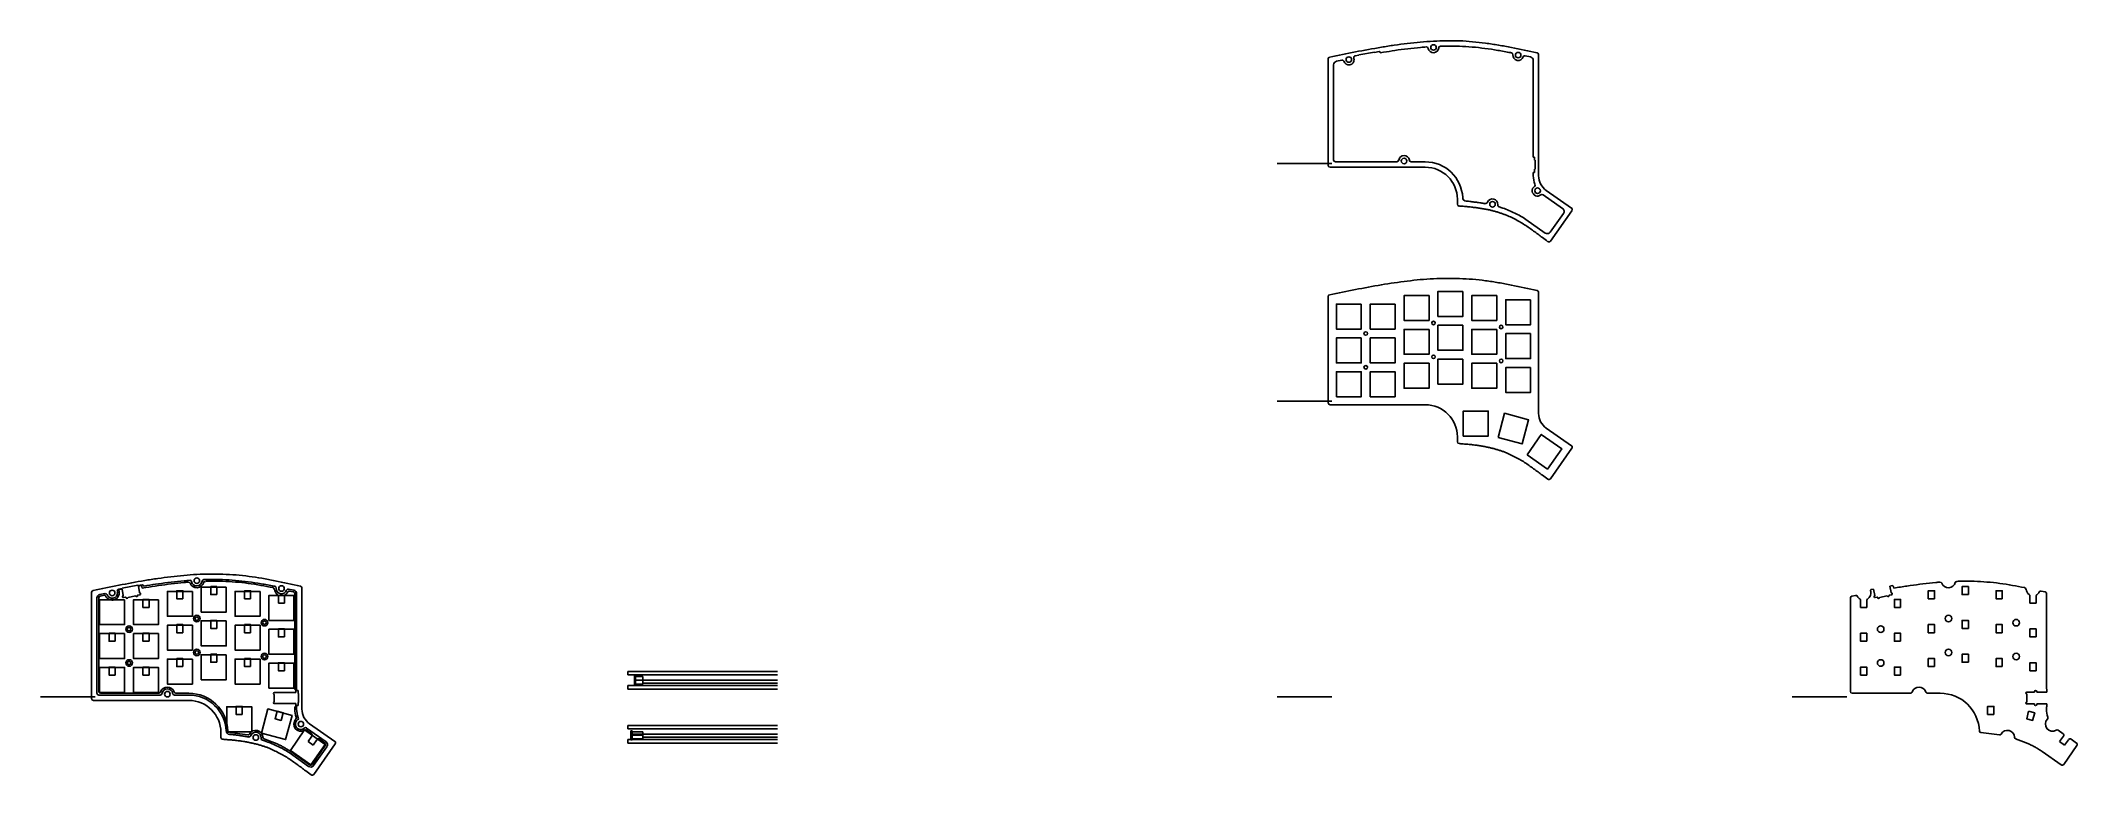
# Model space of a CAD drawing. Extents: x -31 to 1112, y -44 to 368.
import ezdxf

# ---------------------------------------------------------------- set-up
doc = ezdxf.new("R2010")
doc.units = 0
doc.layers.add('mid', color=191, linetype='Continuous', plot=False)
doc.layers.add('top', color=241, linetype='Continuous', plot=False)
doc.layers.add('pcb', color=82, linetype='Continuous')

msp = doc.modelspace()

# ---------------------------------------------------------------- linework, layer by layer
for p, q in [((298.8, 14.3), (382.7, 14.3)), ((298.8, 14.3), (298.8, 12.3)), ((298.8, 12.3), (382.7, 12.3)), ((303.2, 11.8), (302.6, 11.8)), ((302.6, 11.8), (302.6, 6.8)), ((303.2, 11.8), (303.2, 6.8)), ((307.3, 11.4), (303.2, 11.4)), ((307.3, 11.4), (307.3, 7.2)), ((298.8, 6.3), (382.7, 6.3)), ((298.8, 6.3), (298.8, 4.3)), ((298.8, 4.3), (382.7, 4.3)), ((303.2, 6.8), (302.6, 6.8)), ((307.3, 9.3), (303.2, 9.3)), ((307.3, 7.2), (303.2, 7.2)), ((307.3, 9.3), (382.7, 9.3)), ((307.3, 9.3), (307.3, 7.7)), ((307.3, 7.7), (382.7, 7.7)), ((298.8, -16), (382.7, -16)), ((298.8, -16), (298.8, -18)), ((298.8, -18), (382.7, -18)), ((301.3, -19.1), (300.5, -19.1)), ((300.5, -19.1), (300.5, -24.1)), ((301.3, -19.1), (301.3, -24.1)), ((307.3, -19.6), (301.3, -19.6)), ((301.3, -19.6), (301.3, -23.6)), ((307.3, -21), (301.3, -21)), ((307.3, -21.6), (301.3, -21.6)), ((307.3, -19.6), (307.3, -23.6)), ((307.3, -21), (382.7, -21)), ((307.3, -21), (307.3, -22.6)), ((307.3, -22.6), (382.7, -22.6)), ((298.8, -24), (382.7, -24)), ((298.8, -24), (298.8, -26)), ((298.8, -26), (382.7, -26)), ((301.3, -24.1), (300.5, -24.1)), ((307.3, -23.6), (301.3, -23.6))]:
    msp.add_line(p, q)
at = {"layer": 'Defpoints'}
for p, q in [((693.8, 299.2), (663.2, 299.2)), ((693.8, 165.9), (663.2, 165.9)), ((0, 0), (-30.6, 0)), ((693.8, 0), (663.2, 0)), ((982.7, 0), (952.1, 0))]:
    msp.add_line(p, q, dxfattribs=at)
at = {"layer": 'mid'}
for p, q in [((691.8, 298.2), (691.8, 358)), ((694.8, 301.2), (694.8, 354.7)), ((696.4, 356.7), (699.3, 357.3)), ((706.2, 357.9), (706.1, 358.5)), ((706.9, 359.6), (709, 360)), ((708.9, 360.2), (717.7, 361.8)), ((708.9, 360.2), (709, 360)), ((717.7, 361.8), (717.8, 361.6)), ((717.8, 361.6), (720.3, 362.1)), ((720.9, 361.7), (720.9, 361.4)), ((722.8, 361.7), (720.9, 361.4)), ((794.5, 361.3), (794.5, 361.3)), ((802.3, 359.7), (805.2, 359.1)), ((806.8, 302.8), (806.8, 357.1)), ((809.8, 292.4), (809.8, 360.4)), ((692.8, 297.2), (746.2, 297.2)), ((695.8, 300.2), (730.3, 300.2)), ((746.2, 300.2), (738.3, 300.2)), ((807.5, 302.8), (806.8, 302.8)), ((807.5, 301.1), (807.5, 302.8)), ((807.5, 301.1), (807.8, 301.1)), ((807.8, 296.1), (807.8, 301.1)), ((806.8, 292.4), (806.8, 294.3)), ((806.8, 294.3), (807.5, 294.3)), ((807.5, 294.3), (807.5, 296.1)), ((807.5, 296.1), (807.8, 296.1)), ((764.2, 276.4), (764.2, 279.2)), ((812.3, 281.7), (823.2, 274.1)), ((814, 284.2), (828.2, 274.2)), ((802.7, 267.9), (813.5, 260.2)), ((823.7, 271.3), (816.3, 260.7)), ((828.5, 272.8), (816.4, 255.7)), ((-2, -1), (-2, 58.7)), ((2.6, 57.4), (5.5, 58)), ((12.5, 58.6), (12.4, 59.2)), ((13.2, 60.4), (15.2, 60.8)), ((15.2, 61), (24, 62.6)), ((15.2, 61), (15.2, 60.8)), ((24, 62.4), (26.5, 62.8)), ((24, 62.6), (24, 62.4)), ((27.1, 62.4), (27.2, 62.1)), ((29, 62.5), (27.2, 62.1)), ((100.8, 62.1), (100.7, 62.1)), ((108.5, 60.5), (111.4, 59.9)), ((113, 3.6), (113, 57.9)), ((116, -6.9), (116, 61.1)), ((1, 2), (1, 55.5)), ((2, 1), (36.5, 1)), ((52.5, 1), (44.5, 1)), ((113.8, 3.6), (113, 3.6)), ((113.8, 1.8), (113.8, 3.6)), ((113.8, 1.8), (114, 1.8)), ((114, -3.2), (114, 1.8)), ((-1, -2), (52.5, -2)), ((113, -6.9), (113, -4.9)), ((113, -4.9), (113.8, -4.9)), ((113.8, -4.9), (113.8, -3.2)), ((113.8, -3.2), (114, -3.2)), ((70.5, -22.8), (70.5, -20)), ((118.5, -17.5), (129.5, -25.2)), ((120.3, -15.1), (134.5, -25)), ((108.9, -31.3), (119.7, -39)), ((130, -28), (122.5, -38.5)), ((134.7, -26.4), (122.6, -43.6))]:
    msp.add_line(p, q, dxfattribs=at)
for centre in [(750.8, 364.4), (703.3, 357.6), (798.3, 360.1), (734.3, 300.7), (783.9, 276.4), (809.2, 284), (9.5, 58.3), (57, 65.2), (104.5, 60.8), (40.5, 1.5), (90.1, -22.8), (115.4, -15.3)]:
    msp.add_circle(centre, 1.55, dxfattribs=at)
for centre, radius, start, end in [((692.7, 358), 0.989, 101.4165, 180.2261), ((696.8, 354.7), 2, 101.5545, 180), ((699.5, 356.3), 1, 18.7453, 101.3978), ((703.3, 357.6), 3, 198.7453, 5.4692), ((707.1, 358.7), 1, 100.309, 190.309), ((720.4, 361.6), 0.5, 10, 100.309), ((746.8, 363.7), 1, 10.7431, 93.8256), ((750.8, 364.4), 3, 190.7431, 355.2116), ((754.7, 364.1), 1, 92.0242, 175.1462), ((794.3, 360.4), 1, 355.7164, 78.4404), ((798.3, 360.1), 3, 175.7164, 340.9008), ((802, 358.8), 1, 77.7526, 160.9008), ((804.8, 357.1), 2, 0, 77.7526), ((808.8, 360.4), 0.991, 359.8222, 77.7864), ((692.8, 298.2), 1, 180, 270), ((695.8, 301.2), 1, 180, 270), ((730.2, 301.3), 1.07, 271.6377, 355.6799), ((734.3, 300.7), 3, 9.4623, 170.5377), ((738.3, 301.3), 1.07, 184.3201, 268.3623), ((746.2, 279.2), 21, 2.4793, 90), ((746.2, 279.2), 18, 0, 90), ((809.2, 284), 3, 127.1728, 308.1419), ((819.8, 292.4), 13, 180, 201.6198), ((806.8, 287.2), 1, 307.1785, 23.7945), ((819.8, 292.4), 10, 180, 235), ((765.2, 276.4), 1, 179.9483, 266.6287), ((769.2, 280.2), 2.02, 180.8473, 265.205), ((780, 277.9), 1.15, 262.1469, 341.4627), ((783.9, 276.4), 3, 354.7846, 158.1459), ((788, 276), 1.16, 171.6572, 250.3191), ((811.7, 281), 0.932, 50.8586, 137.3378), ((827.7, 273.4), 1, 324.8862, 55), ((822.1, 272.4), 2, 324.8862, 55), ((814.6, 261.9), 2, 234.4959, 324.8862), ((815.6, 256.2), 0.975, 233.4429, 325.4904), ((-1, 58.7), 0.989, 101.4165, 180.2261), ((3, 55.5), 2, 101.5545, 180), ((5.7, 57), 1, 18.7453, 101.3978), ((9.5, 58.3), 3, 198.7453, 5.4692), ((13.4, 59.4), 1, 100.309, 190.309), ((26.6, 62.3), 0.5, 10, 100.309), ((53.1, 64.4), 1, 10.7431, 93.8256), ((57, 65.2), 3, 190.7431, 355.2116), ((61, 64.8), 1, 92.0242, 175.1462), ((100.5, 61.1), 1, 355.7164, 78.4404), ((104.5, 60.8), 3, 175.7164, 340.9008), ((108.3, 59.5), 1, 77.7526, 160.9008), ((111, 57.9), 2, 0, 77.7526), ((115, 61.1), 0.991, 359.8222, 77.7864), ((2, 2), 1, 180, 270), ((36.5, 2.1), 1.07, 271.6377, 355.6799), ((40.5, 1.5), 3, 9.4623, 170.5377), ((44.5, 2.1), 1.07, 184.3201, 268.3623), ((52.5, -20), 21, 2.4793, 90), ((-1, -1), 1, 180, 270), ((52.5, -20), 18, 0, 90), ((126, -6.9), 13, 180, 201.6198), ((126, -6.9), 10, 180, 235), ((71.5, -22.8), 1, 179.9483, 266.6287), ((75.5, -19.1), 2.02, 180.8473, 265.205), ((86.2, -21.4), 1.15, 262.1469, 341.4627), ((90.1, -22.8), 3, 354.7846, 158.1459), ((115.4, -15.3), 3, 127.1728, 308.1419), ((113, -12.1), 1, 307.1785, 23.7945), ((118, -18.2), 0.932, 50.8586, 137.3378), ((94.2, -23.3), 1.16, 171.6572, 250.3191), ((128.3, -26.8), 2, 324.8862, 55), ((133.9, -25.8), 1, 324.8862, 55), ((120.9, -37.4), 2, 234.4959, 324.8862), ((121.8, -43), 0.975, 233.4429, 325.4904)]:
    msp.add_arc(centre, radius, start, end, dxfattribs=at)
at = {"layer": 'mid', "start_tangent": (0.979437, 0.20175), "end_tangent": (0.976725, -0.214496)}
for points in [[(692.6, 359), (707, 361.9), (721.6, 364.5), (728.8, 365.7), (736.1, 366.6), (743.4, 367.4), (750.8, 367.9), (758.1, 368.1), (765.4, 368.1), (772.7, 367.6), (780, 366.8), (787.3, 365.7), (794.5, 364.4), (809, 361.3)], [(-1.2, 59.7), (13.3, 62.6), (27.8, 65.3), (35.1, 66.4), (42.4, 67.4), (49.7, 68.1), (57, 68.7), (64.3, 68.9), (71.7, 68.8), (79, 68.4), (86.3, 67.6), (93.5, 66.5), (100.8, 65.1), (115.2, 62.1)]]:
    msp.add_spline(points, degree=3, dxfattribs=at)
at = {"layer": 'mid'}
for points, knots in [([(722.8, 361.7), (724.9, 362), (729.4, 362.8), (736.4, 363.7), (742.2, 364.3), (745.7, 364.6), (746.8, 364.7)], [30.186103, 30.186103, 30.186103, 30.186103, 36.620146, 43.902708, 51.170313, 54.333836, 54.333836, 54.333836, 54.333836]), ([(754.7, 365.1), (755.8, 365.1), (759.4, 365.2), (765.3, 365.1), (772.5, 364.7), (779.7, 363.9), (786.9, 362.8), (791.8, 361.9), (794.4, 361.4), (794.5, 361.3)], [62.294802, 62.294802, 62.294802, 62.294802, 65.659146, 72.879883, 80.08728, 87.306587, 94.558383, 101.840738, 102.394184, 102.394184, 102.394184, 102.394184]), ([(765.2, 275.5), (765.5, 275.4), (766.7, 275.3), (768.8, 275.2), (771.4, 274.9), (773.9, 274.6), (776.3, 274.3), (778.5, 273.9), (780.7, 273.5), (782.7, 273.1), (784.6, 272.6), (786.5, 272.1), (788.3, 271.5), (790, 270.9), (791.7, 270.3), (793.8, 269.4), (796.3, 268.2), (799.2, 266.6), (801.9, 264.9), (804.5, 263.2), (807.8, 260.8), (811.3, 258.2), (814, 256.2), (815, 255.4)], [1.934065, 1.934065, 1.934065, 1.934065, 2.890518, 5.640183, 8.257717, 10.751879, 13.131436, 15.405142, 17.581696, 19.669703, 21.677629, 23.613751, 25.486123, 27.302539, 29.070515, 30.797289, 34.154533, 37.423652, 40.625857, 43.770548, 46.864366, 52.91598, 56.794192, 56.794192, 56.794192, 56.794192]), ([(769.1, 278.2), (769.1, 278.2), (770, 278.1), (771.7, 277.9), (774.3, 277.6), (776.7, 277.3), (778.6, 277), (779.6, 276.8), (779.8, 276.7)], [5.679432, 5.679432, 5.679432, 5.679432, 5.745669, 8.422937, 10.981737, 13.430934, 15.779272, 16.555594, 16.555594, 16.555594, 16.555594]), ([(787.6, 274.9), (788.3, 274.7), (790.2, 274.1), (793.1, 273), (796.4, 271.5), (799.6, 269.8), (801.7, 268.6), (802.7, 267.9), (802.7, 267.9)], [22.584977, 22.584977, 22.584977, 22.584977, 24.801785, 28.413546, 32.027293, 35.62798, 39.203966, 39.256843, 39.256843, 39.256843, 39.256843]), ([(29, 62.5), (31.2, 62.8), (35.7, 63.5), (42.6, 64.4), (48.5, 65), (52, 65.3), (53, 65.4)], [30.186103, 30.186103, 30.186103, 30.186103, 36.620146, 43.902708, 51.170313, 54.333836, 54.333836, 54.333836, 54.333836]), ([(61, 65.8), (62.1, 65.9), (65.6, 65.9), (71.5, 65.9), (78.7, 65.4), (85.9, 64.6), (93.1, 63.5), (98, 62.6), (100.6, 62.1), (100.8, 62.1)], [62.294802, 62.294802, 62.294802, 62.294802, 65.659146, 72.879883, 80.08728, 87.306587, 94.558383, 101.840738, 102.394184, 102.394184, 102.394184, 102.394184]), ([(75.3, -21.1), (75.3, -21.1), (76.2, -21.2), (78, -21.3), (80.5, -21.6), (83, -22), (84.8, -22.3), (85.8, -22.5), (86.1, -22.5)], [5.679432, 5.679432, 5.679432, 5.679432, 5.745669, 8.422937, 10.981737, 13.430934, 15.779272, 16.555594, 16.555594, 16.555594, 16.555594]), ([(71.4, -23.8), (71.7, -23.8), (73, -23.9), (75.1, -24.1), (77.7, -24.3), (80.1, -24.6), (82.5, -24.9), (84.8, -25.3), (86.9, -25.7), (88.9, -26.2), (90.9, -26.6), (92.8, -27.2), (94.5, -27.7), (96.3, -28.3), (97.9, -29), (100, -29.9), (102.5, -31.1), (105.4, -32.7), (108.1, -34.3), (110.7, -36.1), (114.1, -38.5), (117.5, -41.1), (120.2, -43.1), (121.2, -43.8)], [1.934065, 1.934065, 1.934065, 1.934065, 2.890518, 5.640183, 8.257717, 10.751879, 13.131436, 15.405142, 17.581696, 19.669703, 21.677629, 23.613751, 25.486123, 27.302539, 29.070515, 30.797289, 34.154533, 37.423652, 40.625857, 43.770548, 46.864366, 52.91598, 56.794192, 56.794192, 56.794192, 56.794192]), ([(93.8, -24.4), (94.6, -24.6), (96.4, -25.2), (99.4, -26.3), (102.6, -27.8), (105.8, -29.4), (107.9, -30.7), (108.9, -31.3), (108.9, -31.3)], [22.584977, 22.584977, 22.584977, 22.584977, 24.801785, 28.413546, 32.027293, 35.62798, 39.203966, 39.256843, 39.256843, 39.256843, 39.256843])]:
    msp.add_open_spline(points, degree=3, knots=knots, dxfattribs=at)
at = {"layer": 'pcb'}
for p, q in [((13.4, 59.2), (13.3, 59.7)), ((13.7, 60.3), (15.1, 60.5)), ((15.1, 60.5), (15.7, 56.9)), ((25.1, 57.3), (24, 57.1)), ((24.3, 62.1), (25.6, 62.4)), ((24.3, 62.1), (24.9, 58.5)), ((26.2, 62), (26.3, 61)), ((28.2, 61.3), (26.3, 61)), ((61.8, 64.8), (62.5, 64.9)), ((99.8, 61.3), (99.7, 61.3)), ((109.1, 59.3), (111.2, 58.9)), ((112, 4.2), (112, 57.9)), ((996.1, 59.2), (996, 59.7)), ((996.4, 60.3), (997.7, 60.5)), ((997.7, 60.5), (998.4, 56.9)), ((1007.8, 57.3), (1006.6, 57.1)), ((1006.9, 62.1), (1008.3, 62.4)), ((1006.9, 62.1), (1007.6, 58.5)), ((1008.8, 62), (1009, 61)), ((1010.9, 61.3), (1009, 61)), ((1044.5, 64.8), (1045.2, 64.9)), ((1082.5, 61.3), (1082.4, 61.3)), ((1091.7, 59.3), (1093.9, 58.9)), ((1094.7, 4.4), (1094.7, 57.9)), ((2, 3), (2, 55.5)), ((2.8, 56.5), (5.3, 57)), ((17.1, 55.9), (15.9, 55.7)), ((18.5, 55.8), (22.6, 56.6)), ((102.8, 52.6), (102.8, 56.6)), ((102.8, 52.6), (106.2, 52.6)), ((106.2, 52.6), (106.2, 56.6)), ((984.7, 3), (984.7, 55.5)), ((985.5, 56.5), (987.6, 56.9)), ((990.4, 54.2), (990.4, 50.2)), ((990.4, 50.2), (993.9, 50.2)), ((993.9, 50.2), (993.9, 54.2)), ((999.7, 55.9), (998.6, 55.7)), ((1001.2, 55.8), (1005.2, 56.6)), ((1085.4, 52.6), (1085.4, 56.6)), ((1085.4, 52.6), (1088.9, 52.6)), ((1088.9, 52.6), (1088.9, 56.6)), ((3, 2), (35.7, 2)), ((45.3, 2), (52.5, 2)), ((100.5, 2.4), (112.5, 2.4)), ((100.5, -2.8), (100.5, 1.4)), ((112, 4.2), (112.2, 4.2)), ((112.5, 4), (112.5, 2.4)), ((985.7, 2), (1018.4, 2)), ((1027.9, 2), (1035.1, 2)), ((1088, 2.6), (1083.7, 2.6)), ((1083.7, 1.6), (1083.7, -3)), ((1088, 2.9), (1088, 2.6)), ((1089.3, 2.9), (1089.3, 2.6)), ((1094.9, 2.6), (1089.3, 2.6)), ((1094.8, 4.4), (1094.7, 4.4)), ((1094.9, 4.3), (1094.9, 2.6)), ((100.5, -3.8), (112.5, -3.8)), ((112, -6.9), (112, -5.6)), ((112, -5.6), (112.2, -5.6)), ((112.5, -3.8), (112.5, -5.3)), ((1083.7, -4), (1088, -4)), ((1088, -4.3), (1088, -4)), ((1089.3, -4.3), (1089.3, -4)), ((1089.3, -4), (1094.9, -4)), ((1094.7, -6.9), (1094.7, -5.7)), ((1094.8, -5.7), (1094.7, -5.7)), ((1094.9, -4), (1094.9, -5.6)), ((75.3, -20.1), (85.6, -21.4)), ((121.3, -20.7), (118.5, -18.7)), ((119.4, -25.1), (121.6, -22.1)), ((1057.9, -20.1), (1068.3, -21.4)), ((1104, -20.7), (1101.2, -18.7)), ((1102.1, -25.1), (1104.2, -22.1)), ((109.7, -30.7), (120.3, -38.2)), ((119.4, -25.1), (122.3, -27.1)), ((129.1, -27.4), (121.7, -37.9)), ((122.3, -27.1), (124.4, -24.1)), ((128.9, -26), (125.8, -23.8)), ((1092.3, -30.7), (1103, -38.2)), ((1102.1, -25.1), (1104.9, -27.1)), ((1111.8, -27.4), (1104.4, -37.9)), ((1104.9, -27.1), (1107.1, -24.1)), ((1111.6, -26), (1108.5, -23.8))]:
    msp.add_line(p, q, dxfattribs=at)
for points in [[(49.2, 55), (49.2, 59.5), (45.8, 59.5), (45.8, 55)], [(68.2, 57.4), (68.2, 61.9), (64.8, 61.9), (64.8, 57.4)], [(87.2, 55), (87.2, 59.5), (83.8, 59.5), (83.8, 55)], [(1031.9, 55), (1031.9, 59.5), (1028.4, 59.5), (1028.4, 55)], [(1050.9, 57.4), (1050.9, 61.9), (1047.4, 61.9), (1047.4, 57.4)], [(1069.9, 55), (1069.9, 59.5), (1066.4, 59.5), (1066.4, 55)], [(30.2, 50.2), (30.2, 54.7), (26.8, 54.7), (26.8, 50.2)], [(1012.9, 50.2), (1012.9, 54.7), (1009.4, 54.7), (1009.4, 50.2)], [(11.2, 31.2), (11.2, 35.7), (7.8, 35.7), (7.8, 31.2)], [(30.2, 31.2), (30.2, 35.7), (26.8, 35.7), (26.8, 31.2)], [(49.2, 36), (49.2, 40.5), (45.8, 40.5), (45.8, 36)], [(68.2, 38.4), (68.2, 42.9), (64.8, 42.9), (64.8, 38.4)], [(87.2, 36), (87.2, 40.5), (83.8, 40.5), (83.8, 36)], [(106.2, 33.6), (106.2, 38.1), (102.8, 38.1), (102.8, 33.6)], [(993.9, 31.2), (993.9, 35.7), (990.4, 35.7), (990.4, 31.2)], [(1012.9, 31.2), (1012.9, 35.7), (1009.4, 35.7), (1009.4, 31.2)], [(1031.9, 36), (1031.9, 40.5), (1028.4, 40.5), (1028.4, 36)], [(1050.9, 38.4), (1050.9, 42.9), (1047.4, 42.9), (1047.4, 38.4)], [(1069.9, 36), (1069.9, 40.5), (1066.4, 40.5), (1066.4, 36)], [(1088.9, 33.6), (1088.9, 38.1), (1085.4, 38.1), (1085.4, 33.6)], [(68.2, 19.4), (68.2, 23.9), (64.8, 23.9), (64.8, 19.4)], [(1050.9, 19.4), (1050.9, 23.9), (1047.4, 23.9), (1047.4, 19.4)], [(11.2, 12.2), (11.2, 16.7), (7.8, 16.7), (7.8, 12.2)], [(30.2, 12.2), (30.2, 16.7), (26.8, 16.7), (26.8, 12.2)], [(49.2, 17), (49.2, 21.5), (45.8, 21.5), (45.8, 17)], [(87.2, 17), (87.2, 21.5), (83.8, 21.5), (83.8, 17)], [(106.2, 14.6), (106.2, 19.1), (102.8, 19.1), (102.8, 14.6)], [(993.9, 12.2), (993.9, 16.7), (990.4, 16.7), (990.4, 12.2)], [(1012.9, 12.2), (1012.9, 16.7), (1009.4, 16.7), (1009.4, 12.2)], [(1031.9, 17), (1031.9, 21.5), (1028.4, 21.5), (1028.4, 17)], [(1069.9, 17), (1069.9, 21.5), (1066.4, 21.5), (1066.4, 17)], [(1088.9, 14.6), (1088.9, 19.1), (1085.4, 19.1), (1085.4, 14.6)], [(82.5, -9.9), (82.5, -5.4), (79, -5.4), (79, -9.9)], [(102.1, -8), (100.9, -12.3), (104.3, -13.2), (105.5, -8.9)], [(1065.2, -9.9), (1065.2, -5.4), (1061.7, -5.4), (1061.7, -9.9)], [(1084.7, -8), (1083.6, -12.3), (1086.9, -13.2), (1088.1, -8.9)]]:
    msp.add_lwpolyline(points, close=True, dxfattribs=at)
for centre in [(57, 43.9), (1039.7, 43.9), (19, 38), (95, 41.6), (1001.7, 38), (1077.7, 41.6), (57, 24.9), (95, 22.6), (1039.7, 24.9), (1077.7, 22.6), (19, 19), (1001.7, 19)]:
    msp.add_circle(centre, 1.85, dxfattribs=at)
for centre, radius, start, end in [((9.5, 58.3), 4, 204.3758, 12.1606), ((13.8, 59.8), 0.5, 100, 190), ((25.1, 58.5), 0.25, 190, 260.5288), ((25, 57.8), 0.5, 280, 80.5288), ((25.7, 61.9), 0.5, 10, 100), ((52.3, 63.4), 1, 21.032, 93.3244), ((57, 65.2), 4, 201.032, 344.8122), ((61.8, 63.8), 1, 91.5584, 164.8122), ((99.5, 60.3), 1, 6.05, 78.4983), ((104.5, 60.8), 4, 186.05, 236.633), ((101.8, 56.6), 1, 0, 56.633), ((107.2, 56.6), 1, 123.367, 180), ((104.5, 60.8), 4, 303.367, 330.5615), ((108.9, 58.4), 1, 77.788, 150.5615), ((111, 57.9), 1, 0, 77.788), ((992.2, 58.3), 4, 303.3594, 12.1685), ((996.5, 59.8), 0.5, 100, 190), ((1007.8, 58.5), 0.25, 190, 260.5288), ((1007.7, 57.8), 0.5, 280, 80.5288), ((1008.3, 61.9), 0.5, 10, 100), ((1035, 63.4), 1, 21.032, 93.3244), ((1039.7, 65.2), 4, 201.032, 344.8122), ((1044.5, 63.8), 1, 91.5584, 164.8122), ((1082.2, 60.3), 1, 6.05, 78.4983), ((1087.2, 60.8), 4, 186.05, 236.633), ((1084.4, 56.6), 1, 0, 56.633), ((1089.9, 56.6), 1, 123.367, 180), ((1087.2, 60.8), 4, 303.367, 330.5615), ((1091.5, 58.4), 1, 77.788, 150.5615), ((1093.7, 57.9), 1, 0, 77.788), ((3, 55.5), 1, 101.5359, 180), ((5.4, 56.5), 0.5, 24.3758, 101.4055), ((15.8, 56.2), 0.5, 119.4712, 280), ((15.5, 56.8), 0.25, 299.4712, 10), ((17.1, 55.6), 0.25, 6.1774, 100), ((17.9, 55.7), 0.5, 186.1774, 350.5288), ((18.6, 55.6), 0.25, 100, 170.5288), ((22.6, 56.3), 0.25, 29.4712, 100), ((23.3, 56.7), 0.5, 209.4712, 13.8226), ((24, 56.9), 0.25, 100, 193.8226), ((985.7, 55.5), 1, 101.5359, 180), ((987.8, 55.9), 1, 28.9833, 101.4055), ((992.2, 58.3), 4, 208.9833, 236.6333), ((989.4, 54.2), 1, 0, 56.6333), ((994.9, 54.2), 1, 123.3673, 180), ((998.5, 56.2), 0.5, 119.4712, 280), ((998.1, 56.8), 0.25, 299.4712, 10), ((999.8, 55.6), 0.25, 6.1774, 100), ((1000.5, 55.7), 0.5, 186.1774, 350.5288), ((1001.3, 55.6), 0.25, 100, 170.5288), ((1005.3, 56.3), 0.25, 29.4712, 100), ((1005.9, 56.7), 0.5, 209.4712, 13.8226), ((1006.7, 56.9), 0.25, 100, 193.8226), ((3, 3), 1, 180, 270), ((35.7, 3), 1, 270, 342.5424), ((40.5, 1.5), 4, 17.4576, 162.5424), ((45.3, 3), 1, 197.4576, 270), ((52.5, -20), 22, 2.099, 90), ((100.5, 1.9), 0.5, 90, 270), ((112.2, 4), 0.25, 0, 90), ((985.7, 3), 1, 180, 270), ((1018.4, 3), 1, 270, 342.5424), ((1023.2, 1.5), 4, 17.4576, 162.5424), ((1027.9, 3), 1, 197.4576, 270), ((1035.1, -20), 22, 2.099, 90), ((1083.7, 2.1), 0.5, 90, 270), ((1088.6, 2.9), 0.65, 0, 180), ((1094.8, 4.3), 0.1, 0, 90), ((100.5, -3.3), 0.5, 90, 270), ((126, -6.9), 14, 180, 199.0792), ((112.2, -5.3), 0.25, 270, 0), ((1083.7, -3.5), 0.5, 90, 270), ((1088.6, -4.3), 0.65, 180, 0), ((1108.7, -6.9), 14, 180, 199.0792), ((1094.8, -5.6), 0.1, 270, 0), ((75.3, -19.2), 0.887, 178.472, 265.4045), ((85.7, -20.4), 1, 262.6483, 331.2796), ((90.1, -22.8), 4, 2.1569, 151.2796), ((95.1, -22.6), 1.03, 182.7221, 252.2192), ((115.4, -15.3), 4, 135.9299, 300.7412), ((111.8, -11.8), 1, 315.9299, 19.0792), ((118, -19.6), 1, 54.9685, 120.7271), ((120.7, -21.5), 1, 325, 54.9544), ((1058, -19.2), 0.887, 178.472, 265.4045), ((1068.4, -20.4), 1, 262.6483, 331.2796), ((1072.8, -22.8), 4, 2.1569, 151.2796), ((1077.8, -22.6), 1.03, 182.7221, 252.2192), ((1098.1, -15.3), 4, 135.9299, 300.7412), ((1094.5, -11.8), 1, 315.9299, 19.0792), ((1100.6, -19.6), 1, 54.9685, 120.7271), ((1103.4, -21.5), 1, 325, 54.9544), ((125.2, -24.6), 1, 54.9544, 145), ((128.3, -26.8), 1, 324.8862, 55), ((1107.9, -24.6), 1, 54.9544, 145), ((1111, -26.8), 1, 324.8862, 55), ((120.9, -37.4), 1, 234.7241, 324.8862), ((1103.6, -37.4), 1, 234.7241, 324.8862)]:
    msp.add_arc(centre, radius, start, end, dxfattribs=at)
for points, knots in [([(28.2, 61.3), (28.3, 61.3), (30.7, 61.7), (35.5, 62.5), (42.7, 63.4), (48.3, 64), (51.5, 64.3), (52.3, 64.4)], [29.157454, 29.157454, 29.157454, 29.157454, 29.284962, 36.561265, 43.818227, 51.055247, 53.400998, 53.400998, 53.400998, 53.400998]), ([(62.5, 64.9), (63.1, 64.9), (66.1, 64.9), (71.5, 64.9), (78.7, 64.5), (85.8, 63.7), (92.9, 62.6), (97.5, 61.7), (99.8, 61.3)], [63.66783, 63.66783, 63.66783, 63.66783, 65.467448, 72.641974, 79.798715, 86.971334, 94.187274, 101.214591, 101.214591, 101.214591, 101.214591]), ([(1010.9, 61.3), (1010.9, 61.3), (1013.4, 61.7), (1018.2, 62.5), (1025.4, 63.4), (1031, 64), (1034.2, 64.3), (1034.9, 64.4)], [29.157454, 29.157454, 29.157454, 29.157454, 29.284962, 36.561265, 43.818227, 51.055247, 53.400998, 53.400998, 53.400998, 53.400998]), ([(1045.2, 64.9), (1045.8, 64.9), (1048.8, 64.9), (1054.2, 64.9), (1061.3, 64.5), (1068.5, 63.7), (1075.5, 62.6), (1080.2, 61.7), (1082.5, 61.3)], [63.66783, 63.66783, 63.66783, 63.66783, 65.467448, 72.641974, 79.798715, 86.971334, 94.187274, 101.214591, 101.214591, 101.214591, 101.214591]), ([(94.8, -23.6), (94.9, -23.7), (95.4, -23.8), (96.2, -24.1), (97.2, -24.4), (98.1, -24.8), (99.1, -25.2), (100.1, -25.6), (101.1, -26), (102.1, -26.4), (103, -26.9), (104, -27.3), (104.9, -27.8), (106.1, -28.5), (107.7, -29.4), (108.9, -30.1), (109.7, -30.7)], [0.711875, 0.711875, 0.711875, 0.711875, 1.058599, 2.117663, 3.177122, 4.236828, 5.296772, 6.356928, 7.416998, 8.476912, 9.536665, 10.596072, 11.654926, 12.713233, 14.827851, 16.9394, 16.9394, 16.9394, 16.9394]), ([(1077.5, -23.6), (1077.6, -23.7), (1078, -23.8), (1078.8, -24.1), (1079.8, -24.4), (1080.8, -24.8), (1081.8, -25.2), (1082.8, -25.6), (1083.7, -26), (1084.7, -26.4), (1085.7, -26.9), (1086.6, -27.3), (1087.6, -27.8), (1088.8, -28.5), (1090.3, -29.4), (1091.5, -30.1), (1092.3, -30.7)], [0.711875, 0.711875, 0.711875, 0.711875, 1.058599, 2.117663, 3.177122, 4.236828, 5.296772, 6.356928, 7.416998, 8.476912, 9.536665, 10.596072, 11.654926, 12.713233, 14.827851, 16.9394, 16.9394, 16.9394, 16.9394])]:
    msp.add_open_spline(points, degree=3, knots=knots, dxfattribs=at)
at = {"layer": 'top'}
for p, q in [((691.8, 164.9), (691.8, 224.6)), ((809.8, 159), (809.8, 227)), ((696.3, 182.4), (710.3, 182.4)), ((692.8, 163.9), (746.2, 163.9)), ((814, 150.8), (828.2, 140.9)), ((764.2, 143.1), (764.2, 145.9)), ((828.5, 139.5), (816.4, 122.3)), ((-2, -1), (-2, 58.7)), ((116, -6.9), (116, 61.1)), ((2.5, 16.5), (16.5, 16.5)), ((-1, -2), (52.5, -2)), ((70.5, -22.8), (70.5, -20)), ((120.3, -15.1), (134.5, -25)), ((134.7, -26.4), (122.6, -43.6))]:
    msp.add_line(p, q, dxfattribs=at)
for points in [[(710.3, 220.4), (710.3, 206.4), (696.3, 206.4), (696.3, 220.4)], [(729.3, 220.4), (729.3, 206.4), (715.3, 206.4), (715.3, 220.4)], [(748.3, 225.2), (748.3, 211.2), (734.3, 211.2), (734.3, 225.2)], [(767.3, 227.5), (767.3, 213.5), (753.3, 213.5), (753.3, 227.5)], [(786.3, 225.2), (786.3, 211.2), (772.3, 211.2), (772.3, 225.2)], [(805.3, 222.8), (805.3, 208.8), (791.3, 208.8), (791.3, 222.8)], [(748.3, 206.2), (748.3, 192.2), (734.3, 192.2), (734.3, 206.2)], [(767.3, 208.5), (767.3, 194.5), (753.3, 194.5), (753.3, 208.5)], [(786.3, 206.2), (786.3, 192.2), (772.3, 192.2), (772.3, 206.2)], [(710.3, 201.4), (710.3, 187.4), (696.3, 187.4), (696.3, 201.4)], [(729.3, 201.4), (729.3, 187.4), (715.3, 187.4), (715.3, 201.4)], [(805.3, 203.8), (805.3, 189.8), (791.3, 189.8), (791.3, 203.8)], [(748.3, 187.2), (748.3, 173.2), (734.3, 173.2), (734.3, 187.2)], [(767.3, 189.5), (767.3, 175.5), (753.3, 175.5), (753.3, 189.5)], [(786.3, 187.2), (786.3, 173.2), (772.3, 173.2), (772.3, 187.2)], [(805.3, 184.8), (805.3, 170.8), (791.3, 170.8), (791.3, 184.8)], [(696.3, 168.4), (696.3, 182.4), (710.3, 182.4), (710.3, 168.4)], [(715.3, 168.4), (715.3, 182.4), (729.3, 182.4), (729.3, 168.4)], [(767.5, 146.3), (767.5, 160.3), (781.5, 160.3), (781.5, 146.3)], [(787.1, 145.5), (790.7, 159.1), (804.2, 155.4), (800.6, 141.9)], [(803.3, 135.8), (811.3, 147.3), (822.8, 139.2), (814.7, 127.8)], [(54.5, 59.2), (54.5, 45.2), (40.5, 45.2), (40.5, 59.2)], [(73.5, 61.6), (73.5, 47.6), (59.5, 47.6), (59.5, 61.6)], [(92.5, 59.2), (92.5, 45.2), (78.5, 45.2), (78.5, 59.2)], [(16.5, 54.5), (16.5, 40.5), (2.5, 40.5), (2.5, 54.5)], [(35.5, 54.5), (35.5, 40.5), (21.5, 40.5), (21.5, 54.5)], [(111.5, 56.9), (111.5, 42.9), (97.5, 42.9), (97.5, 56.9)], [(16.5, 35.5), (16.5, 21.5), (2.5, 21.5), (2.5, 35.5)], [(35.5, 35.5), (35.5, 21.5), (21.5, 21.5), (21.5, 35.5)], [(54.5, 40.2), (54.5, 26.2), (40.5, 26.2), (40.5, 40.2)], [(73.5, 42.6), (73.5, 28.6), (59.5, 28.6), (59.5, 42.6)], [(92.5, 40.2), (92.5, 26.2), (78.5, 26.2), (78.5, 40.2)], [(111.5, 37.9), (111.5, 23.9), (97.5, 23.9), (97.5, 37.9)], [(73.5, 23.6), (73.5, 9.6), (59.5, 9.6), (59.5, 23.6)], [(2.5, 2.5), (2.5, 16.5), (16.5, 16.5), (16.5, 2.5)], [(21.5, 2.5), (21.5, 16.5), (35.5, 16.5), (35.5, 2.5)], [(54.5, 21.2), (54.5, 7.2), (40.5, 7.2), (40.5, 21.2)], [(92.5, 21.2), (92.5, 7.2), (78.5, 7.2), (78.5, 21.2)], [(111.5, 18.9), (111.5, 4.9), (97.5, 4.9), (97.5, 18.9)], [(73.8, -19.6), (73.8, -5.6), (87.8, -5.6), (87.8, -19.6)], [(93.3, -20.4), (96.9, -6.8), (110.5, -10.5), (106.8, -24)], [(109.5, -30.1), (117.5, -18.6), (129, -26.7), (121, -38.1)]]:
    msp.add_lwpolyline(points, close=True, dxfattribs=at)
for centre in [(750.8, 209.8), (788.8, 207.5), (712.8, 203.9), (712.8, 184.9), (750.8, 190.8), (788.8, 188.5), (19, 38), (57, 43.9), (95, 41.6), (57, 24.9), (95, 22.6), (19, 19)]:
    msp.add_circle(centre, 1, dxfattribs=at)
for centre, radius, start, end in [((692.7, 224.7), 0.989, 101.4165, 180.2261), ((808.8, 227), 0.991, 359.8222, 77.7864), ((692.8, 164.9), 1, 180, 270), ((746.2, 145.9), 18, 0, 90), ((819.8, 159), 10, 180, 235), ((765.2, 143.1), 1, 179.9483, 266.6287), ((827.7, 140.1), 1, 324.8862, 55), ((815.6, 122.9), 0.975, 233.4429, 325.4904), ((-1, 58.7), 0.989, 101.4165, 180.2261), ((115, 61.1), 0.991, 359.8222, 77.7864), ((-1, -1), 1, 180, 270), ((52.5, -20), 18, 0, 90), ((126, -6.9), 10, 180, 235), ((71.5, -22.8), 1, 179.9483, 266.6287), ((133.9, -25.8), 1, 324.8862, 55), ((121.8, -43), 0.975, 233.4429, 325.4904)]:
    msp.add_arc(centre, radius, start, end, dxfattribs=at)
at = {"layer": 'top', "start_tangent": (0.979437, 0.20175), "end_tangent": (0.976725, -0.214496)}
for points in [[(692.6, 225.6), (707, 228.5), (721.6, 231.2), (728.8, 232.3), (736.1, 233.3), (743.4, 234.1), (750.8, 234.6), (758.1, 234.8), (765.4, 234.7), (772.7, 234.3), (780, 233.5), (787.3, 232.4), (794.5, 231), (809, 228)], [(-1.2, 59.7), (13.3, 62.6), (27.8, 65.3), (35.1, 66.4), (42.4, 67.4), (49.7, 68.1), (57, 68.7), (64.3, 68.9), (71.7, 68.8), (79, 68.4), (86.3, 67.6), (93.5, 66.5), (100.8, 65.1), (115.2, 62.1)]]:
    msp.add_spline(points, degree=3, dxfattribs=at)
at = {"layer": 'top'}
for points in [[(765.2, 142.1), (765.5, 142.1), (766.7, 142), (768.8, 141.8), (771.4, 141.6), (773.9, 141.3), (776.3, 141), (778.5, 140.6), (780.7, 140.2), (782.7, 139.7), (784.6, 139.3), (786.5, 138.7), (788.3, 138.2), (790, 137.6), (791.7, 136.9), (793.8, 136), (796.3, 134.8), (799.2, 133.2), (801.9, 131.6), (804.5, 129.8), (807.8, 127.4), (811.3, 124.8), (814, 122.8), (815, 122.1)], [(71.4, -23.8), (71.7, -23.8), (73, -23.9), (75.1, -24.1), (77.7, -24.3), (80.1, -24.6), (82.5, -24.9), (84.8, -25.3), (86.9, -25.7), (88.9, -26.2), (90.9, -26.6), (92.8, -27.2), (94.5, -27.7), (96.3, -28.3), (97.9, -29), (100, -29.9), (102.5, -31.1), (105.4, -32.7), (108.1, -34.3), (110.7, -36.1), (114.1, -38.5), (117.5, -41.1), (120.2, -43.1), (121.2, -43.8)]]:
    msp.add_open_spline(points, degree=3, knots=[1.934065, 1.934065, 1.934065, 1.934065, 2.890518, 5.640183, 8.257717, 10.751879, 13.131436, 15.405142, 17.581696, 19.669703, 21.677629, 23.613751, 25.486123, 27.302539, 29.070515, 30.797289, 34.154533, 37.423652, 40.625857, 43.770548, 46.864366, 52.91598, 56.794192, 56.794192, 56.794192, 56.794192], dxfattribs=at)

doc.saveas('drawing.dxf')
